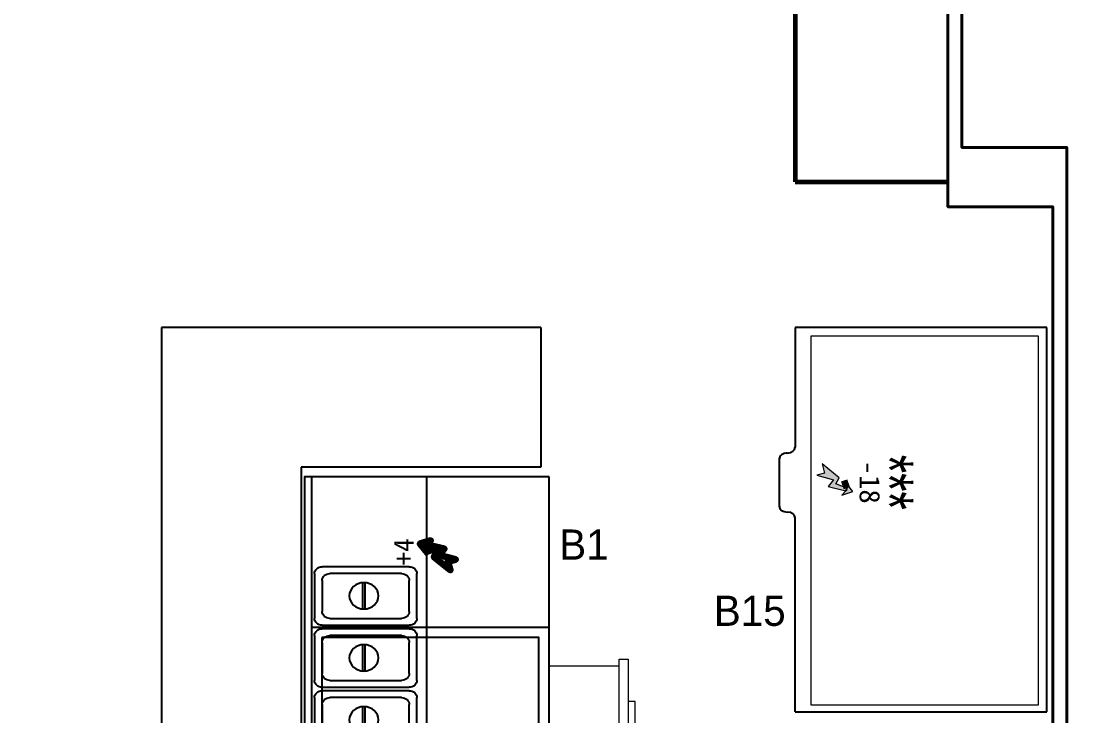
# Model space of a CAD drawing. Header units: millimetres. Extents: x 535707 to 538335, y -217887 to -215643.
# Drawn here: x 537720.5 to 538025.6, y -216771 to -216572.2 of the extents above; entities that cross this region are included whole.
import ezdxf
from ezdxf.enums import TextEntityAlignment as Align

# ---------------------------------------------------------------- set-up
doc = ezdxf.new("R2010")
doc.units = ezdxf.units.MM
doc.header["$LTSCALE"] = 120
for name, pattern in [('DASHDOT2', [0.5, 0.25, -0.125, 0, -0.125]), ('DASHED', [19.05, 12.7, -6.35]), ('DASHED2', [9.525, 6.35, -3.175]), ('JIS_02_1.0', [2, 1, -1])]:
    doc.linetypes.add(name, pattern=pattern)
for name, color, linetype, lineweight in [('CERCEVE', 30, 'Continuous', 40), ('DIM', 3, 'Continuous', 30), ('DUV', 6, 'Continuous', 60), ('TEF', 34, 'Continuous', 25)]:
    doc.layers.add(name, color=color, linetype=linetype, lineweight=lineweight)
doc.layers.add('Kıtc-002 Çizgi', color=7, linetype='Continuous')
doc.styles.add('ROMANS', font='ARIALN.TTF', dxfattribs={"width": 0.8, "height": 15})
doc.styles.get("Standard").update_dxf_attribs({"font": '@MS Gothic.ttf'})
doc.styles.add('style1', font='arial.ttf', dxfattribs={"width": 0.9, "height": 180})
doc.styles.add('TAKSİM', font='GOTHIC.TTF', dxfattribs={"height": 20})
doc.dimstyles.new('umut', dxfattribs={"dimscale": 50, "dimtxt": 15, "dimasz": 0.05, "dimexe": 0.05, "dimexo": 0, "dimgap": 0.015, "dimtad": 1, "dimdec": 0, "dimzin": 1, "dimdsep": 46, "dimtxsty": 'ROMANS', "dimblk1": 'OBLIQUE', "dimblk2": 'OBLIQUE', "dimsah": 1, "dimcen": 0, "dimse1": 1, "dimse2": 1, "dimclrd": 256, "dimclre": 256, "dimclrt": 256, "dimadec": 0, "dimazin": 0, "dimtfac": 1, "dimtdec": 0, "dimtix": 1, "dimtmove": 0, "dimatfit": 2, "dimfxl": 5, "dimfxlon": 1, "dimtolj": 1, "dimtzin": 1, "dimarcsym": 0})

# ---------------------------------------------------------------- blocks, each defined once
blk = doc.blocks.new('_Oblique')
at = {"color": 0, "linetype": 'ByBlock', "lineweight": -2}
blk.add_line((-0.5, -0.5), (0.5, 0.5), dxfattribs=at)
blk = doc.blocks.new('*D711')
at = {"layer": 'Defpoints', "color": 0, "transparency": 16777216}
for p in [(538024.12, -215963.96), (536735.03, -216513.71), (536776.27, -216595.23)]:
    blk.add_point(p, dxfattribs=at)
at = {"layer": 'DIM', "lineweight": -2, "transparency": 16777216}
blk.add_line((537982.88, -215882.44), (536735.03, -216513.71), dxfattribs=at)
at = {"layer": 'DIM', "lineweight": -2, "transparency": 16777216, "xscale": 2.5, "yscale": 2.5, "zscale": 2.5}
for p, rotation in [((537982.88, -215882.44), 26.83403674197004), ((536735.03, -216513.71), 206.8340367419701)]:
    blk.add_blockref('_Oblique', p, dxfattribs=dict(at, rotation=rotation))
at = {"layer": 'DIM', "transparency": 16777216, "insert": (537355.16, -216190.57), "char_height": 15, "attachment_point": 5, "rotation": 26.834, "style": 'ROMANS'}
blk.add_mtext('\\A1;1398', dxfattribs=at)
blk = doc.blocks.new('A$C01E77913')
at = {"layer": 'Kıtc-002 Çizgi'}
for points in [[(2, 26.8), (15, 26.8, -0.414214), (17, 24.8), (17, 2, -0.414214), (15, 0), (2, 0, -0.414214), (0, 2), (0, 24.8, -0.414214)], [(4, 24.8), (13, 24.8, -0.414214), (15, 22.8), (15, 4, -0.414214), (13, 2), (4, 2, -0.414214), (2, 4), (2, 22.8, -0.414214)]]:
    blk.add_lwpolyline(points, format="xyb", close=True, dxfattribs=at)
blk.add_lwpolyline([(4.71, 14.27), (12.21, 14.27), (12.21, 13.52), (4.71, 13.52)], close=True, dxfattribs=at)
blk.add_circle((8.46, 13.87), 3.82, dxfattribs=at)
blk = doc.blocks.new('afa')
at = {"linetype": 'DASHDOT2'}
h = blk.add_hatch(color=140, dxfattribs=at)
h.dxf.hatch_style = 1
h.paths.add_polyline_path([(4292.94, 890.63), (4292.21, 890.89), (4291.05, 887.81), (4289.46, 888.71), (4285.6, 883.9), (4288.12, 884.64), (4288.72, 882.43), (4289.97, 887.11), (4291.75, 885.64)])
h = blk.add_hatch(color=140, dxfattribs=at)
h.dxf.hatch_style = 1
h.paths.add_polyline_path([(4293.2, 892.65), (4290.17, 890.19), (4292.21, 890.89), (4292.94, 890.63), (4294.17, 889.54)])
blk.add_line((4292.21, 890.89), (4292.94, 890.63))
at = {"color": 4, "lineweight": 200}
blk.add_line((4292.94, 890.63), (4292.21, 890.89), dxfattribs=at)
blk.add_lwpolyline([(4290.17, 890.19), (4292.21, 890.89), (4291.05, 887.81), (4289.46, 888.71), (4285.6, 883.9), (4288.12, 884.64), (4288.72, 882.43), (4289.97, 887.11), (4291.75, 885.64), (4292.94, 890.63), (4294.17, 889.54), (4293.2, 892.65)], close=True, dxfattribs=at)
blk = doc.blocks.new('A$C7DA81C2B')
at = {"color": 253, "linetype": 'JIS_02_1.0', "lineweight": 9}
for p, q in [((7.61, 4.6), (7.61, 24.6)), ((42.9, 4.6), (42.9, 24.6)), ((50.51, 4.6), (50.51, 24.6)), ((85.79, 4.6), (85.79, 24.6))]:
    blk.add_line(p, q, dxfattribs=at)
for points in [[(45.21, 1.96), (5.61, 1.96), (5.61, 4.6), (45.21, 4.6)], [(87.84, 1.96), (48.24, 1.96), (48.24, 4.6), (87.84, 4.6)], [(33.08, 1.96), (18.14, 1.96), (18.14, 0), (33.08, 0)], [(75.71, 1.96), (60.77, 1.96), (60.77, 0), (75.71, 0)]]:
    blk.add_lwpolyline(points, close=True, dxfattribs=at)
at = {"layer": 'Kıtc-002 Çizgi'}
blk.add_line((140, 92.6), (0, 92.6), dxfattribs=at)
for points in [[(140, 24.6), (140, 94.6), (0, 94.6), (0, 24.6)], [(94, 89.6), (3, 89.6), (3, 27.6), (94, 27.6)]]:
    blk.add_lwpolyline(points, close=True, dxfattribs=at)
blk.add_lwpolyline([(97, 92.6), (97, 24.6)], dxfattribs=at)
at = {"color": 0, "linetype": 'DASHDOT2', "xscale": 0.9859}
blk.add_blockref('afa', (-4111.88, -831.08), dxfattribs=at)
at = {"color": 140, "linetype": 'DASHDOT2', "width": 0.9859}
blk.add_text('+4', height=5.774, dxfattribs=at).set_placement((114.63, 63.33))
blk = doc.blocks.new('A$C45215909')
at = {"layer": 'Kıtc-002 Çizgi'}
for p, q in [((94.6, 140), (59.6, 140)), ((59.6, 140), (59.6, 0)), ((94.6, 0), (94.6, 140)), ((59.6, 0), (94.6, 0))]:
    blk.add_line(p, q, dxfattribs=at)
at = {"color": 0, "linetype": 'DASHED2', "rotation": 270}
blk.add_blockref('A$C7DA81C2B', (0, 140), dxfattribs=at)
at = {"layer": 'Kıtc-002 Çizgi', "extrusion": (0, 0, -1), "xscale": 0.985915, "yscale": 1.09375, "zscale": -1, "rotation": 90.00000000000001}
for p in [(-62.44, 114.46), (-62.44, 96.71), (-62.44, 78.96), (-62.44, 61.22), (-62.44, 43.47), (-62.44, 25.72)]:
    blk.add_blockref('A$C01E77913', p, dxfattribs=at)
blk = doc.blocks.new('A$C3AB20FD7')
at = {"linetype": 'DASHDOT2'}
h = blk.add_hatch(color=4, dxfattribs=at)
h.dxf.hatch_style = 1
h.paths.add_polyline_path([(7.94, 10.35), (4.77, 7.85), (6.9, 8.57), (7.66, 8.31), (8.95, 7.2)])
h = blk.add_hatch(color=4, dxfattribs=at)
h.dxf.hatch_style = 1
h.paths.add_polyline_path([(7.66, 8.31), (6.9, 8.57), (5.69, 5.45), (4.02, 6.36), (0, 1.49), (2.62, 2.24), (3.25, 0), (4.56, 4.74), (6.42, 3.25)])
at = {"color": 4, "lineweight": 9}
for p, q in [((7.94, 10.35), (4.77, 7.85)), ((8.95, 7.2), (7.94, 10.35)), ((4.02, 6.36), (0, 1.49)), ((5.69, 5.45), (4.02, 6.36)), ((6.9, 8.57), (5.69, 5.45)), ((6.42, 3.25), (7.66, 8.31)), ((7.66, 8.31), (6.9, 8.57)), ((7.66, 8.31), (8.95, 7.2)), ((3.25, 0), (4.56, 4.74)), ((4.56, 4.74), (6.42, 3.25)), ((0, 1.49), (2.62, 2.24)), ((2.62, 2.24), (3.25, 0))]:
    blk.add_line(p, q, dxfattribs=at)
at = {"color": 4, "lineweight": 200}
blk.add_line((4.77, 7.85), (6.9, 8.57), dxfattribs=at)
blk.add_line((6.9, 8.57), (7.66, 8.31))

msp = doc.modelspace()

# ---------------------------------------------------------------- linework, layer by layer
at = {"layer": 'CERCEVE'}
for points in [[(538028.12, -217493.22), (537108.43, -217472.42), (536780.27, -216578.23), (538028.12, -215946.96), (538028.12, -215960.2), (538019.62, -215960.2), (538019.62, -216004.02), (537948.89, -216039.8), (537985.01, -216111.18), (538019.62, -216093.67), (538019.62, -216508.31), (537989.62, -216508.31), (537989.62, -216608.31), (538019.62, -216608.31), (538019.62, -217333.31), (537989.62, -217333.31), (537989.62, -217433.31), (538019.62, -217433.31), (538019.62, -217479.22), (538028.12, -217479.22), (538028.12, -217493.22)], [(538024.12, -217510.22), (537104.43, -217489.42), (536776.27, -216595.23), (538024.12, -215963.96), (538024.12, -215977.2), (538015.62, -215977.2), (538015.62, -216021.02), (537944.89, -216056.8), (537981.01, -216128.18), (538015.62, -216110.67), (538015.62, -216525.31), (537985.62, -216525.31), (537985.62, -216625.31), (538015.62, -216625.31), (538015.62, -217350.31), (537985.62, -217350.31), (537985.62, -217450.31), (538015.62, -217450.31), (538015.62, -217496.22), (538024.12, -217496.22), (538024.12, -217510.22)], [(538015.62, -217350.31), (538015.62, -216625.31)]]:
    msp.add_lwpolyline(points, dxfattribs=at)
at = {"layer": 'DUV'}
for p, q in [((537941.91, -216535.31), (537941.91, -216618.19)), ((537941.91, -216618.19), (537985.62, -216618.19))]:
    msp.add_line(p, q, dxfattribs=at)
at = {"layer": 'Kıtc-002 Çizgi'}
for p, q in [((538013.97, -216659.82), (537941.97, -216659.82)), ((537941.97, -216659.82), (537941.97, -216694.1)), ((538013.97, -216769.82), (538013.97, -216659.82)), ((537937.4, -216697.48), (537937.4, -216711)), ((537941.97, -216769.82), (537941.97, -216714.38)), ((537941.97, -216769.82), (538013.97, -216769.82))]:
    msp.add_line(p, q, dxfattribs=at)
at = {"layer": 'Kıtc-002 Çizgi', "linetype": 'DASHED', "lineweight": 9}
msp.add_lwpolyline([(538011.57, -216767.84), (538011.57, -216662.36), (537946.43, -216662.36), (537946.43, -216767.84)], close=True, dxfattribs=at)
at = {"layer": 'Kıtc-002 Çizgi'}
for centre, start_param, end_param in [((537939.68, -216697.48), 1.570796, 3.141593), ((537939.68, -216694.1), 4.712389, 6.283185), ((537939.68, -216711), 3.141593, 4.712389), ((537939.68, -216714.38), 0, 1.570796)]:
    msp.add_ellipse(centre, major_axis=(2.29, 0), ratio=0.739516, start_param=start_param, end_param=end_param, dxfattribs=at)
at = {"layer": 'TEF'}
for p, q in [((537760.62, -216659.82), (537760.62, -217326.23)), ((537869.22, -216659.82), (537760.62, -216659.82)), ((537869.22, -216659.82), (537869.22, -216699.82)), ((537800.62, -216699.82), (537800.62, -217286.23)), ((537869.22, -216699.82), (537800.62, -216699.82))]:
    msp.add_line(p, q, dxfattribs=at)

# ---------------------------------------------------------------- block references
at = {"color": 0, "linetype": 'DASHED2', "rotation": 270}
msp.add_blockref('A$C3AB20FD7', (537948.13, -216698.9), dxfattribs=at)
at = {"rotation": 180}
msp.add_blockref('A$C45215909', (537896.16, -216702.6), dxfattribs=at)

# ---------------------------------------------------------------- texts
at = {"color": 4, "linetype": 'DASHDOT2', "width": 1.032188}
msp.add_text('-18', height=5.845, rotation=270, dxfattribs=at).set_placement((537960.38, -216697.98))
at = {"style": 'TAKSİM'}
for s, p in [('B1', (537881.51, -216726.31)), ('B15', (537928.94, -216745.26))]:
    msp.add_text(s, height=8.64, dxfattribs=at).set_placement(p, align=Align.CENTER)
at = {"layer": 'Kıtc-002 Çizgi', "color": 4, "style": 'style1', "width": 0.704516}
msp.add_text('***', height=13.714, rotation=270, dxfattribs=at).set_placement((537962, -216696.28))

# ---------------------------------------------------------------- dimensions: what is measured, and where the dimension line sits
at = {"layer": 'DIM'}
dim = msp.add_aligned_dim(p1=(538024.12, -215963.96), p2=(536776.27, -216595.23), distance=-91.36, dimstyle='umut', dxfattribs=at)
dim.commit()
dim.dimension.update_dxf_attribs({"geometry": '*D711', "text_midpoint": (537355.16, -216190.57)})

doc.saveas('drawing.dxf')
